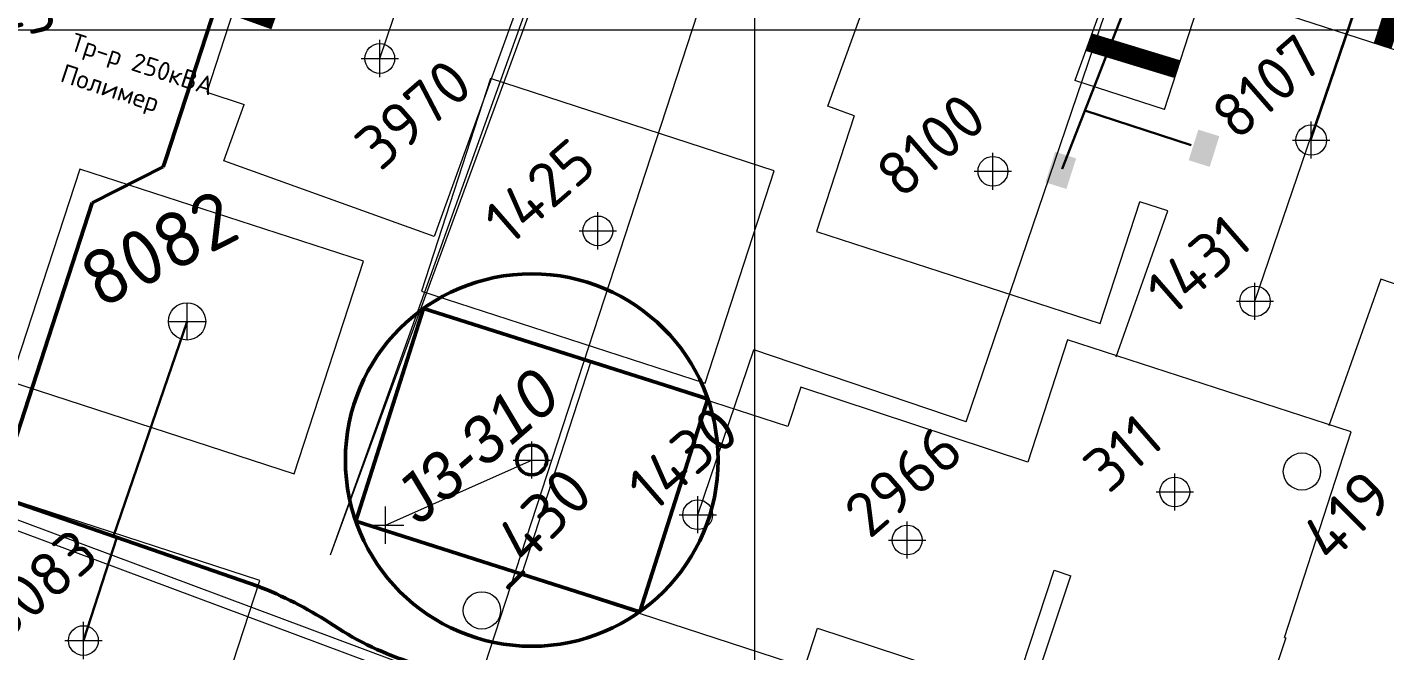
# Model space of a CAD drawing. Header units: millimetres. Extents: x 519 to 9564855, y -810 to 5021775.
# Drawn here: x 9531804.9 to 9532169.1, y 4999833.2 to 5000000.7 of the extents above; entities that cross this region are included whole.
import ezdxf
from ezdxf.enums import TextEntityAlignment as Align

# ---------------------------------------------------------------- set-up
doc = ezdxf.new("R2010")
doc.units = ezdxf.units.MM
doc.header["$LTSCALE"] = 2
doc.header["$MEASUREMENT"] = 0
doc.header["$PDMODE"] = 2
doc.header["$PDSIZE"] = 5
doc.layers.add('13A этап', color=7, linetype='Continuous', true_color=0xaafdfa)
for name, color, linetype in [('Existing roads', 41, 'Continuous'), ('GRID_PULKOVO', 7, 'Continuous'), ('OilColl&Flowlines', 3, 'Continuous'), ('OLD WELLS(dr.bfr2000)', 24, 'Continuous'), ('Скважины на 2014 год', 70, 'Continuous'), ('Скважины на 2021 год', 7, 'Continuous')]:
    doc.layers.add(name, color=color, linetype=linetype)
for name, color, linetype, lineweight in [('SteamInjInfrastructure', 25, 'Continuous', 100), ('Скважины на 2022 год', 60, 'Continuous', 13), ('Скважины на 2024 год-125', 10, 'Continuous', 40), ('Скважины на 2026', 222, 'Continuous', 50), ('ТХ_Проект. НГ', 244, 'g_122_n', 50), ('Электро', 1, 'Continuous', 30), ('Электроснаб', 1, 'Continuous', 18), ('Электроснабжене', 1, 'Continuous', 18)]:
    doc.layers.add(name, color=color, linetype=linetype, lineweight=lineweight)
doc.styles.add('92051501$0$STANDARD', font='simplex.shx')
doc.styles.add('Elect', font='isocpeur.ttf')
doc.styles.add('Line_GUGK', font='')
doc.styles.get("Standard").update_dxf_attribs({"font": 'isocpeur.ttf', "width": 0.5})
doc.styles.get('Line_GUGK').set_extended_font_data('Bm431', italic=True)
doc.linetypes.add('g_122_n', pattern='A,2,-2,3,-0.6,["Н",Line_GUGK,S=2,R=0,X=0,Y=-1],-3,3,-2,8,-2,8,-2,6', length=41.6)
doc.linetypes.add('STM_LINE', pattern='A,0.5,-0.2,["S",92051501$0$STANDARD,S=0.1,R=0,X=-0.1,Y=-0.05],-0.05', length=0.75)

msp = doc.modelspace()

# ---------------------------------------------------------------- hatches: boundary and pattern name
at = {"layer": 'Электро'}
for points in [[(9532124.74195, 4999971.41639), (9532119.10546, 4999973.19837), (9532116.50758, 4999964.98114), (9532122.14408, 4999963.19916)], [(9532086.3162, 4999965.47349), (9532080.6797, 4999967.25547), (9532078.08182, 4999959.03824), (9532083.71832, 4999957.25626)]]:
    msp.add_hatch(color=256, dxfattribs=at).paths.add_polyline_path(points)
at = {"layer": 'Электроснаб', "linetype": 'ByBlock', "lineweight": 0}
for points in [[(9532124.74195, 4999971.41639), (9532119.10546, 4999973.19837), (9532116.50758, 4999964.98114), (9532122.14408, 4999963.19916)], [(9532086.3162, 4999965.47349), (9532080.6797, 4999967.25547), (9532078.08182, 4999959.03824), (9532083.71832, 4999957.25626)]]:
    msp.add_hatch(color=1, dxfattribs=at).paths.add_polyline_path(points)
at = {"layer": 'Электроснабжене', "linetype": 'ByBlock', "lineweight": 0}
for points in [[(9532124.74195, 4999971.41639), (9532119.10546, 4999973.19837), (9532116.50758, 4999964.98114), (9532122.14408, 4999963.19916)], [(9532086.3162, 4999965.47349), (9532080.6797, 4999967.25547), (9532078.08182, 4999959.03824), (9532083.71832, 4999957.25626)]]:
    msp.add_hatch(color=1, dxfattribs=at).paths.add_polyline_path(points)

# ---------------------------------------------------------------- linework, layer by layer
at = {"color": 3, "lineweight": 0, "ltscale": 5}
for p, q in [((9531899.5, 4999992.3), (9531933.76889, 5000093.0278)), ((9532056.78992, 4999894.72101), (9532104.4957, 5000034.94434)), ((9532134.3, 4999927.1), (9532164.09206, 5000014.66889)), ((9531984.8, 4999869.8), (9531999.86698, 4999914.08693)), ((9532056.78992, 4999894.72101), (9531999.86698, 4999914.08693))]:
    msp.add_line(p, q, dxfattribs=at)
at = {"layer": '13A этап', "color": 0, "linetype": 'ByBlock', "lineweight": 0}
for points in [[(9532073.34414, 4999883.91008), (9532012.43745, 4999904.06299), (9532008.99918, 4999893.48108)], [(9532016.96276, 4999839.34408), (9532069.56255, 4999821.93701), (9532080.45612, 4999854.8653)]]:
    msp.add_lwpolyline(points, dxfattribs=at)
msp.add_circle((9532041, 4999863), 4, dxfattribs=at)
msp.add_point((9532041, 4999863), dxfattribs=at)
at = {"layer": 'Existing roads', "lineweight": 0, "const_width": 5}
for points in [[(9532176.80197, 5000021.34632), (9532168.55701, 4999995.71938)], [(9531829.85139, 5000017.42153), (9531871.27962, 5000002.4788)], [(9532113.52011, 4999989.41576), (9532089.68634, 4999996.68565)]]:
    msp.add_lwpolyline(points, dxfattribs=at)
at = {"layer": 'GRID_PULKOVO', "lineweight": 0}
for p, q in [((9532000, 5010000), (9532000, 4992000)), ((9519000, 5000000), (9533000, 5000000))]:
    msp.add_line(p, q, dxfattribs=at)
at = {"layer": 'OilColl&Flowlines', "linetype": 'ByBlock', "lineweight": 0, "ltscale": 50}
msp.add_line((9531825.86072, 4999516.92262), (9532005.65313, 5000068.40628), dxfattribs=at)
at = {"layer": 'OLD WELLS(dr.bfr2000)', "lineweight": 0}
for centre in [(9532146.9, 4999881.4), (9531926.9, 4999844.1)]:
    msp.add_circle(centre, 5, dxfattribs=at)
at = {"layer": 'SteamInjInfrastructure', "color": 6, "linetype": 'STM_LINE', "lineweight": 0, "ltscale": 15}
for p, q in [((9532288.07602, 4999687.0287, 0), (9531721.33875, 4999898.5954, 0)), ((9531726.6372, 4999893.78041, 0), (9532288.99011, 4999683.83331, 0))]:
    msp.add_line(p, q, dxfattribs=at)
at = {"layer": 'Скважины на 2014 год', "color": 0, "linetype": 'ByBlock', "lineweight": 0}
for points in [[(9532026.77737, 4999976.88323), (9532019.66467, 4999979.45294), (9532046.84782, 5000054.69307), (9532103.27791, 5000034.30571), (9532085.972, 4999986.40473)], [(9531929.4474, 5000024.01383), (9531941.29455, 5000019.73886), (9531914.1408, 4999944.48812), (9531857.70275, 4999964.85343), (9531863.15516, 4999979.96361)], [(9532097.04624, 4999912.23008), (9532110.91486, 4999951.36071)], [(9532168.0927, 4999933.07982), (9532154.12959, 4999893.68258)], [(9532008.99918, 4999893.48108), (9531956.02825, 4999910.69238), (9531937.48723, 4999853.62898), (9532013.57175, 4999828.90762), (9532016.96276, 4999839.34408)], [(9532142.17758, 4999836.87218), (9532142.55455, 4999836.74969), (9532117.32162, 4999760.8333), (9532060.38432, 4999779.75799), (9532084.88662, 4999853.42574)]]:
    msp.add_lwpolyline(points, dxfattribs=at)
for centre, radius in [((9531899.5, 4999992.3), 4), ((9532134.3, 4999927.1), 4.1), ((9531984.8, 4999869.8), 4)]:
    msp.add_circle(centre, radius, dxfattribs=at)
for p in [(9531899.5, 4999992.3), (9532134.3, 4999927.1), (9531984.8, 4999869.8)]:
    msp.add_point(p, dxfattribs=at)
at = {"layer": 'Скважины на 2021 год', "color": 3, "linetype": 'ByBlock', "lineweight": 0, "ltscale": 50}
msp.add_line((9532149.4, 4999970.4), (9532164.42259, 5000014.55644), dxfattribs=at)
at = {"layer": 'Скважины на 2021 год', "lineweight": 0, "ltscale": 50}
for p, q in [((9532110.00458, 4999978.59607), (9532120.62825, 5000011.29238)), ((9532120.62825, 5000011.29238), (9532196.71277, 4999986.57102)), ((9532110.89811, 4999951.36616), (9532103.39542, 4999953.80393)), ((9532178.17175, 4999929.50762), (9532168.0927, 4999933.07982))]:
    msp.add_line(p, q, dxfattribs=at)
at = {"layer": 'Скважины на 2021 год', "lineweight": 0}
msp.add_circle((9532149.4, 4999970.4), 4.1, dxfattribs=at)
at = {"layer": 'Скважины на 2021 год', "lineweight": 0, "ltscale": 50}
msp.add_point((9532149.4, 4999970.4), dxfattribs=at)
at = {"layer": 'Скважины на 2022 год', "color": 0, "lineweight": 0}
for points in [[(9531929.4474, 5000024.01383), (9531934.89238, 5000040.77175), (9531877.82898, 5000059.31277), (9531853.10762, 4999983.22825), (9531863.15516, 4999979.96361)], [(9532110.00458, 4999978.59607), (9532085.972, 4999986.40473)], [(9532026.77737, 4999976.88323), (9532016.68723, 4999945.82898), (9532092.77175, 4999921.10762), (9532103.39542, 4999953.80393)]]:
    msp.add_lwpolyline(points, dxfattribs=at)
for points in [[(9531910.68723, 4999929.82898), (9531986.77175, 4999905.10762), (9532005.31277, 4999962.17102), (9531929.22825, 4999986.89238)], [(9531772.68723, 4999819.82898), (9531848.77175, 4999795.10762), (9531867.31277, 4999852.17102), (9531791.22825, 4999876.89238)]]:
    msp.add_lwpolyline(points, close=True, dxfattribs=at)
at = {"layer": 'Скважины на 2022 год', "color": 0, "linetype": 'ByBlock', "lineweight": 0}
msp.add_lwpolyline([(9531800.48723, 4999905.52898), (9531876.57175, 4999880.80762), (9531895.11277, 4999937.87102), (9531819.02825, 4999962.59238)], close=True, dxfattribs=at)
at = {"layer": 'Скважины на 2022 год', "color": 0, "lineweight": 0}
for centre, radius in [((9532064, 4999962), 4), ((9531958, 4999946), 4), ((9531847.8, 4999921.7), 5), ((9531820, 4999836), 4)]:
    msp.add_circle(centre, radius, dxfattribs=at)
for p in [(9532064, 4999962), (9531958, 4999946), (9531847.8, 4999921.7), (9531820, 4999836)]:
    msp.add_point(p, dxfattribs=at)
at = {"layer": 'Скважины на 2024 год-125', "color": 0, "linetype": 'ByBlock', "lineweight": 0}
msp.add_line((9532080.45612, 4999854.8653), (9532084.87642, 4999853.39508), dxfattribs=at)
msp.add_lwpolyline([(9532142.17758, 4999836.87218), (9532142.17758, 4999836.87218), (9532160.11277, 4999892.07102), (9532084.02825, 4999916.79238), (9532073.34414, 4999883.91008)], dxfattribs=at)
at = {"layer": 'Скважины на 2024 год-125', "color": 0, "linetype": 'ByBlock', "lineweight": 0, "ltscale": 50}
msp.add_circle((9532112.8, 4999875.9), 4, dxfattribs=at)
at = {"layer": 'Скважины на 2024 год-125', "color": 0, "linetype": 'ByBlock', "lineweight": 0}
msp.add_point((9532112.8, 4999875.9), dxfattribs=at)
at = {"layer": 'Скважины на 2026', "lineweight": 5}
msp.add_line((9531901, 4999867), (9531940.28, 4999884.48), dxfattribs=at)
at = {"layer": 'Скважины на 2026', "linetype": 'ByBlock', "ltscale": 50}
msp.add_lwpolyline([(9531893.05913, 4999868.04257), (9531969.28178, 4999843.75044), (9531987.50087, 4999900.91743), (9531911.27822, 4999925.20956)], close=True, dxfattribs=at)
msp.add_circle((9531940.28, 4999884.48), 50, dxfattribs=at)
at = {"layer": 'Скважины на 2026', "linetype": 'ByBlock'}
msp.add_circle((9531940.28, 4999884.48), 4, dxfattribs=at)
at = {"layer": 'Скважины на 2026', "linetype": 'ByBlock', "lineweight": 0}
for p in [(9531940.28, 4999884.48), (9531901, 4999867)]:
    msp.add_point(p, dxfattribs=at)
at = {"layer": 'ТХ_Проект. НГ', "color": 3, "linetype": 'ByBlock', "lineweight": 50, "ltscale": 0.3}
for p, q in [((9531866.79933, 4999850.59082, -22.00222), (9531532.54663, 4999966.53059, -21.88842)), ((9531822.35287, 4999953.52748, -9.77882), (9531841.41527, 4999963.24026, -24.1973)), ((9531822.35287, 4999953.52748, -11.74806), (9531796.79624, 4999874.87227, -11.74806))]:
    msp.add_line(p, q, dxfattribs=at)
at = {"layer": 'ТХ_Проект. НГ', "color": 3, "linetype": 'ByBlock', "lineweight": 30, "ltscale": 0.3}
for p, q in [((9531828.05396, 4999864.03014), (9531847.8, 4999921.7)), ((9531820, 4999836), (9531829.00083, 4999863.70171))]:
    msp.add_line(p, q, dxfattribs=at)
at = {"layer": 'ТХ_Проект. НГ', "color": 3, "linetype": 'ByBlock', "lineweight": 50, "ltscale": 0.3, "elevation": -24.1973}
msp.add_lwpolyline([(9531865.14632, 5000036.1474), (9531842.0653, 4999964.9742), (9531841.41527, 4999963.24026)], dxfattribs=at)
at = {"layer": 'ТХ_Проект. НГ', "color": 3, "linetype": 'ByBlock', "lineweight": 50, "ltscale": 0.3}
for centre, radius, start, end in [((9531828.27002, 4999751.21508), 106.58351, 57.2269184, 68.8080156), ((9531933.39043, 4999910.19183), 84.02289, 235.6370298, 251.6769011)]:
    msp.add_arc(centre, radius, start, end, dxfattribs=at)
at = {"layer": 'Электро'}
for p, q in [((9532082.54479, 4999962.67572), (9532151.47537, 5000139.13836, 0)), ((9532117.18143, 4999969.04202), (9532088.6628, 4999978.33787, 0))]:
    msp.add_line(p, q, dxfattribs=at)
at = {"layer": 'Электроснаб', "color": 1, "linetype": 'ByBlock', "lineweight": 0}
for p, q in [((9531886.29234, 4999859.05721, 0), (9531996.08672, 5000165.45759, 0)), ((9532082.54479, 4999962.67572), (9532151.47537, 5000139.13836, 0)), ((9532117.18143, 4999969.04202), (9532088.6628, 4999978.33787, 0))]:
    msp.add_line(p, q, dxfattribs=at)
at = {"layer": 'Электроснабжене', "color": 1, "linetype": 'ByBlock', "lineweight": 0}
for p, q in [((9531886.29234, 4999859.05721, 0), (9532001.57517, 5000173.27099, 0)), ((9532082.54479, 4999962.67572), (9532151.47537, 5000139.13836, 0)), ((9532117.18143, 4999969.04202), (9532088.6628, 4999978.33787, 0))]:
    msp.add_line(p, q, dxfattribs=at)

# ---------------------------------------------------------------- texts
at = {"layer": '13A этап', "color": 0, "linetype": 'ByBlock', "lineweight": 0, "style": 'Elect'}
msp.add_text('2966', height=12, rotation=41, dxfattribs=at).set_placement((9532030.90392, 4999863.03869))
at = {"layer": 'OLD WELLS(dr.bfr2000)', "lineweight": 0, "style": 'Elect'}
for s, rotation, p in [(' _1943', 13.024848, (9531764.75241, 4999989.22107)), (' _430', 44.9999999, (9531926.9, 4999844.1)), (' 419', 44.9999999, (9532148.89976, 4999850.70344))]:
    msp.add_text(s, height=12.5, rotation=rotation, dxfattribs=at).set_placement(p)
at = {"layer": 'Скважины на 2014 год', "color": 0, "linetype": 'ByBlock', "lineweight": 0, "style": 'Elect'}
for s, p in [('3970', (9531899.64346, 4999961.71336)), ('1431', (9532111.95159, 4999922.70877)), ('1430', (9531972.82408, 4999870.00989))]:
    msp.add_text(s, height=12, rotation=41, dxfattribs=at).set_placement(p)
at = {"layer": 'Скважины на 2021 год', "lineweight": 0, "style": 'Elect'}
msp.add_text('8107', height=12, rotation=41, dxfattribs=at).set_placement((9532129.41209, 4999969.81443))
at = {"layer": 'Скважины на 2022 год', "color": 0, "lineweight": 0, "style": 'Elect'}
for s, p in [('8100', (9532039.38958, 4999954.15054)), ('1425', (9531934.27569, 4999941.65027)), ('8083', (9531798.67094, 4999835.00896))]:
    msp.add_text(s, height=12, rotation=41, dxfattribs=at).set_placement(p)
at = {"layer": 'Скважины на 2022 год', "color": 0, "lineweight": 0}
msp.add_text('8082', height=15, rotation=27.1243374, dxfattribs=at).set_placement((9531826.47094, 4999920.70896), align=Align.BOTTOM_LEFT)
at = {"layer": 'Скважины на 2024 год-125', "color": 0, "linetype": 'ByBlock', "lineweight": 0, "style": 'Elect'}
msp.add_text('311', height=12, rotation=41, dxfattribs=at).set_placement((9532095.03498, 4999875.12996))
at = {"layer": 'Скважины на 2026', "linetype": 'ByBlock', "style": 'Line_GUGK'}
msp.add_text('J3-310', height=12.5, rotation=41, dxfattribs=at).set_placement((9531910.21465, 4999866.855))
at = {"layer": 'Электро'}
for s, p in [('Тр-р 250кВА', (9531816.18768, 4999994.54169, -0.00006)), ('Полимер', (9531813.4723, 4999986.18461, -0.00006))]:
    msp.add_text(s, height=5, rotation=342, dxfattribs=at).set_placement(p)
at = {"layer": 'Электроснаб', "color": 1, "linetype": 'ByBlock', "lineweight": 0}
for s, p in [('Тр-р 250кВА', (9531816.18768, 4999994.54169, -0.00006)), ('Полимер', (9531813.4723, 4999986.18461, -0.00006))]:
    msp.add_text(s, height=5, rotation=342, dxfattribs=at).set_placement(p)
at = {"layer": 'Электроснабжене', "color": 1, "linetype": 'ByBlock', "lineweight": 0}
for s, p in [('Тр-р 250кВА', (9531816.18768, 4999994.54169, -0.00006)), ('Полимер', (9531813.4723, 4999986.18461, -0.00006))]:
    msp.add_text(s, height=5, rotation=342, dxfattribs=at).set_placement(p)

doc.saveas('drawing.dxf')
